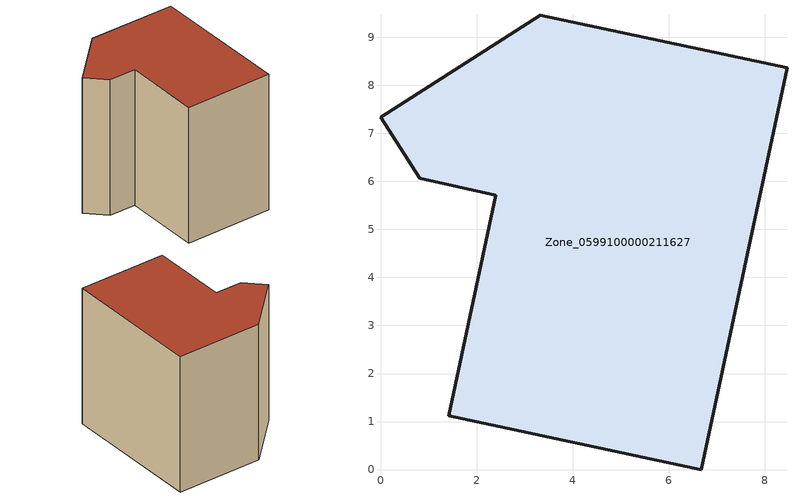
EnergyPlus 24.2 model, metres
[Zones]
Zone_0599100000211627
 floor ground (C_G): 0,7.34 3.33,9.46 8.46,8.37 6.68,0 1.43,1.12 2.4,5.72 0.81,6.07 z0
 wall outside (C_F): 3.33,9.46 0,7.34 0.81,6.07 2.4,5.72 1.43,1.12 6.68,0 8.46,8.37 3.33,9.46 z0:8.52
 roof outside (C_R): 6.68,0 8.46,8.37 3.33,9.46 0,7.34 0.81,6.07 2.4,5.72 1.43,1.12 z8.52
[BUILDING]
Pand.0599100000211627: North Axis=0; Terrain=City; Loads Convergence Tolerance Value=0.04; Temperature Convergence Tolerance Value=0.4; Solar Distribution=FullExterior; Maximum Number of Warmup Days=25; Minimum Number of Warmup Days=1
[Site:Location]
Rotterdam.The.Hague.AP_ZH_NLD Design_Conditions: Latitude=51.96; Longitude=4.45; Time Zone=1; Elevation=-4.5
[SITE:GROUNDTEMPERATURE:BUILDINGSURFACE]
18, 18, 18, 18, 18, 18, 18, 18, 18, 18, 18, 18
[MATERIAL] Thermal Absorptance=0.9; Solar Absorptance=0.7; Visible Absorptance=0.7
Name | Roughness | Thickness | Conductivity | Density | Specific Heat
G.TC.1975-1991 | MediumSmooth | 0.15 | 0.288461 | 540 | 1210
F.TC.1975-1991 | Rough | 0.3 | 0.230769 | 1920 | 840
R.TC.1975-1991 | MediumRough | 0.2 | 0.153846 | 1500 | 1000
[CONSTRUCTION]
C_G: G.TC.1975-1991
C_F: F.TC.1975-1991
C_R: R.TC.1975-1991
[ZONE]
Zone_0599100000211627: Type=1; Multiplier=1; Ceiling Height=Autocalculate; Volume=Autocalculate; Floor Area=autocalculate; Part of Total Floor Area=Yes
[ZONEINFILTRATION:DESIGNFLOWRATE]
Infil_Zone_0599100000211627: Zone or ZoneList or Space or SpaceList=Zone_0599100000211627; Schedule=AlwaysOn; Design Flow Rate Calculation Method=Flow/Area; Flow Rate per Floor Area=0.003; Constant Term Coefficient=1; Temperature Term Coefficient=0; Velocity Term Coefficient=0; Velocity Squared Term Coefficient=0
[HVACTEMPLATE:ZONE:IDEALLOADSAIRSYSTEM]
Zone_0599100000211627: Maximum Heating Supply Air Temperature=50; Minimum Cooling Supply Air Temperature=13; Maximum Heating Supply Air Humidity Ratio=0.0156; Minimum Cooling Supply Air Humidity Ratio=0.0077; Heating Limit=NoLimit; Cooling Limit=NoLimit; Dehumidification Control Type=ConstantSensibleHeatRatio; Cooling Sensible Heat Ratio=0.7; Dehumidification Setpoint=60; Humidification Control Type=None; Humidification Setpoint=30; Outdoor Air Method=None; Outdoor Air Flow Rate per Person=0.00944; Outdoor Air Flow Rate per Zone Floor Area=0; Outdoor Air Flow Rate per Zone=0; Demand Controlled Ventilation Type=None; Outdoor Air Economizer Type=NoEconomizer; Heat Recovery Type=None; Sensible Heat Recovery Effectiveness=0.7; Latent Heat Recovery Effectiveness=0.65
[ZONECONTROL:THERMOSTAT]
ThermostatControl_Zone_0599100000211627: Zone or ZoneList=Zone_0599100000211627; Control Type Schedule=DualSetpointControlType; Control 1=Thermostat_Zone_0599100000211627; Temperature Difference Between Cutout And Setpoint=0
[THERMOSTATSETPOINT:DUALSETPOINT]
Thermostat_Zone_0599100000211627: Heating Setpoint Temperature Schedule=HeatingSetpoint_Zone_0599100000211627; Cooling Setpoint Temperature Schedule=CoolingSetpoint_Zone_0599100000211627
[SCHEDULE:COMPACT]
HeatingSetpoint_Zone_0599100000211627: Through: 12/31, For: AllDays, Until: 24:00, 21
CoolingSetpoint_Zone_0599100000211627: Through: 12/31, For: AllDays, Until: 24:00, 24
DualSetpointControlType: Through: 12/31, For: AllDays, Until: 24:00, 4
AlwaysOn: Through: 12/31, For: AllDays, Until: 24:00, 1
